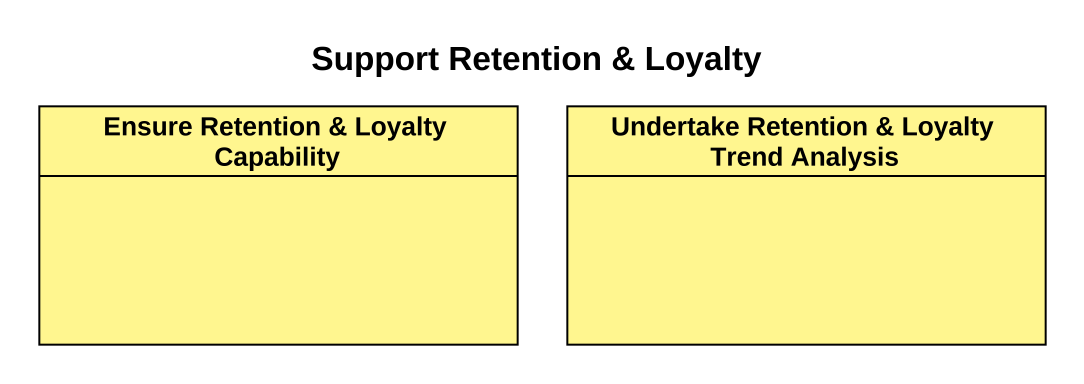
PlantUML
@startuml
title Support Retention & Loyalty
hide circle
hide empty members
class "Ensure Retention & Loyalty Capability" as Ensure_Retention_Loyalty #FFF68F
class "Undertake Retention & Loyalty Trend Analysis" as Undertake_Retention_Loyalty #FFF68F
@enduml
